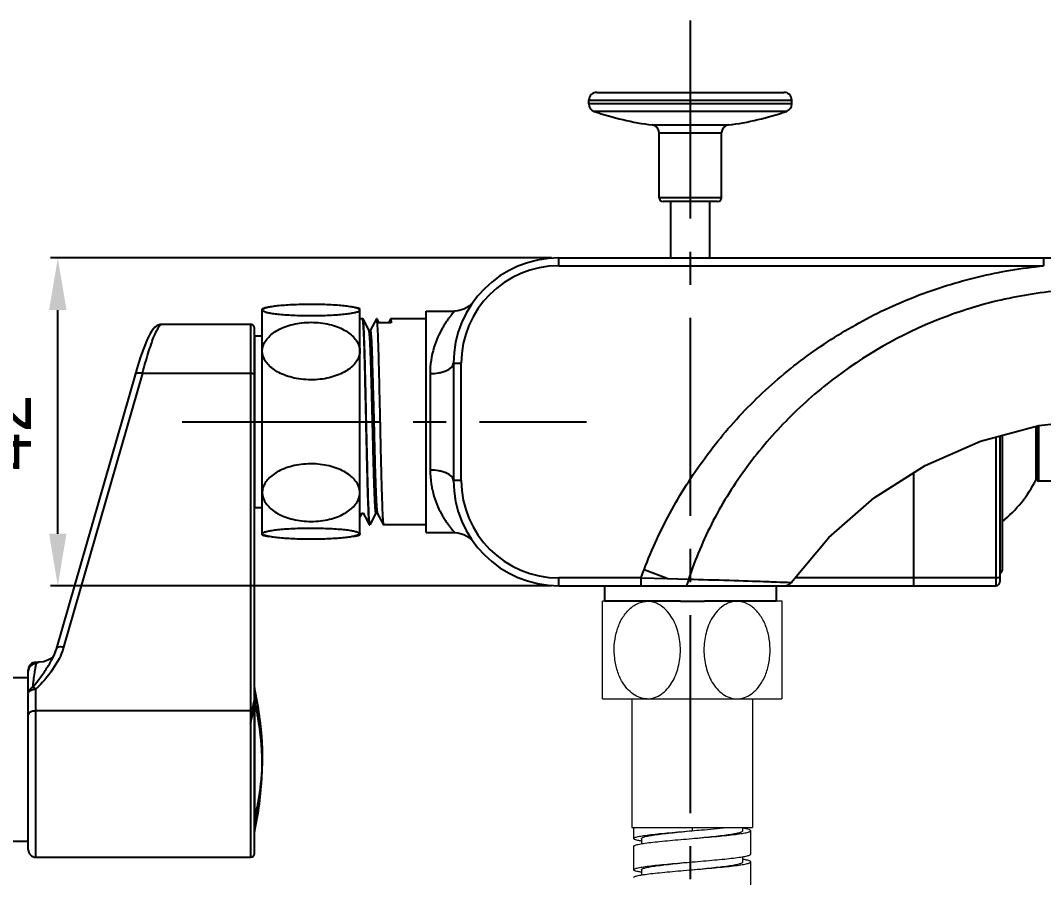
# Model space of a CAD drawing. Extents: x 8819 to 9239, y -18069 to -17475.
# Drawn here: x 9067.2 to 9165.5, y -17922.6 to -17840.3 of the extents above; entities that cross this region are included whole.
import ezdxf

# ---------------------------------------------------------------- set-up
doc = ezdxf.new("R2010")
doc.units = 0
doc.header["$MEASUREMENT"] = 0
doc.linetypes.add('CENTER2', pattern=[28.575, 19.05, -3.175, 3.175, -3.175])
doc.linetypes.add('HIDDEN2', pattern=[4.7625, 3.175, -1.5875])
doc.layers.get('0').update_dxf_attribs({"linetype": 'CONTINUOUS', "lineweight": 13})
doc.layers.get('DEFPOINTS').update_dxf_attribs({"linetype": 'CONTINUOUS'})
doc.layers.add('1', color=4, linetype='HIDDEN2')
doc.layers.add('CENTER', color=1, linetype='CENTER2')
doc.layers.add('5', color=2, linetype='CONTINUOUS', lineweight=9)
doc.styles.get("Standard").update_dxf_attribs({"font": 'Gulim.ttf'})
doc.dimstyles.new('STANDARD$0', dxfattribs={"dimtxt": 3.5, "dimasz": 2.5, "dimexe": 0.7, "dimexo": 0.7, "dimgap": 0.5, "dimtad": 3, "dimdec": 4, "dimdsep": 46, "dimtxsty": 'Standard', "dimcen": 0, "dimclrd": 2, "dimclre": 2, "dimclrt": 4, "dimadec": 0, "dimazin": 0, "dimtp": 0.2, "dimtm": 0.1, "dimtfac": 0.5, "dimtdec": 4, "dimtmove": 1, "dimatfit": 3, "dimfxl": 0, "dimtolj": 1, "dimarcsym": 0})

# ---------------------------------------------------------------- blocks, each defined once
blk = doc.blocks.new('*D19')
at = {"layer": '5', "color": 2, "lineweight": -2}
for p, q in [((9203.077, -17879.668), (9203.077, -17989.301)), ((9055.133, -17978.936), (9055.133, -17989.301)), ((9060.133, -17988.601), (9198.077, -17988.601))]:
    blk.add_line(p, q, dxfattribs=at)
at = {"layer": '5', "color": 2}
for points in [[(9060.133, -17987.768), (9060.133, -17989.435), (9055.133, -17988.601)], [(9198.077, -17987.768), (9198.077, -17989.435), (9203.077, -17988.601)]]:
    blk.add_solid(points, dxfattribs=at)
at = {"layer": 'DEFPOINTS', "color": 0}
for p in [(9203.077, -17878.968), (9055.133, -17978.236), (9203.077, -17988.601)]:
    blk.add_point(p, dxfattribs=at)
at = {"layer": '5', "color": 4, "insert": (9107.019, -17983.187), "char_height": 5, "attachment_point": 5}
blk.add_mtext('\\A1;197.3', dxfattribs=at)
blk = doc.blocks.new('*D20')
at = {"layer": '5', "color": 2, "lineweight": -2}
for p, q in [((9118.255, -17863.08), (9070.103, -17863.08)), ((9070.803, -17889.58), (9070.803, -17868.08)), ((9118.255, -17894.58), (9070.103, -17894.58))]:
    blk.add_line(p, q, dxfattribs=at)
at = {"layer": '5', "color": 2}
for points in [[(9069.969, -17868.08), (9071.636, -17868.08), (9070.803, -17863.08)], [(9069.969, -17889.58), (9071.636, -17889.58), (9070.803, -17894.58)]]:
    blk.add_solid(points, dxfattribs=at)
at = {"layer": 'DEFPOINTS', "color": 0}
for p in [(9070.803, -17863.08), (9118.955, -17863.08), (9118.955, -17894.58)]:
    blk.add_point(p, dxfattribs=at)
at = {"layer": '5', "color": 4, "insert": (9065.725, -17879.86), "char_height": 5, "attachment_point": 5, "rotation": 90}
blk.add_mtext('\\A1;42', dxfattribs=at)

msp = doc.modelspace()

# ---------------------------------------------------------------- linework, layer by layer
at = {"color": 7, "linetype": 'Continuous'}
for p, q in [((9123.141, -17905.455), (9123.141, -17896.08)), ((9140.411, -17896.08), (9123.161, -17896.08)), ((9140.391, -17896.08), (9140.391, -17905.455)), ((9123.141, -17905.455), (9140.391, -17905.455)), ((9125.954, -17905.455), (9125.954, -17917.83)), ((9137.579, -17905.455), (9137.579, -17917.83)), ((9125.954, -17917.83), (9137.579, -17917.83)), ((9126.141, -17917.83), (9126.141, -17918.88)), ((9131.766, -17917.83), (9131.766, -17918.13)), ((9136.641, -17918.13), (9136.641, -17917.83)), ((9137.391, -17920.38), (9137.391, -17918.13)), ((9126.891, -17918.881), (9126.891, -17919.382)), ((9126.141, -17919.631), (9126.141, -17921.881)), ((9136.641, -17921.13), (9136.641, -17920.626)), ((9137.391, -17923.38), (9137.391, -17921.13)), ((9126.891, -17921.88), (9126.891, -17922.382))]:
    msp.add_line(p, q, dxfattribs=at)
for points, knots in [([(9125.066, -17903.852), (9124.862, -17903.51), (9124.536, -17902.765), (9124.282, -17901.57), (9124.248, -17900.34), (9124.435, -17899.128), (9124.845, -17897.992), (9125.387, -17897.16), (9125.941, -17896.63), (9126.406, -17896.324), (9126.916, -17896.126), (9127.276, -17896.08), (9127.454, -17896.08)], [0, 0, 0, 0, 0.126693, 0.255961, 0.386198, 0.515922, 0.643584, 0.767414, 0.827523, 0.886169, 0.943493, 1, 1, 1, 1]), ([(9127.454, -17905.455), (9127.691, -17905.455), (9128.176, -17905.372), (9128.832, -17905.025), (9129.393, -17904.512), (9130.009, -17903.661), (9130.507, -17902.396), (9130.701, -17900.768), (9130.507, -17899.14), (9130.009, -17897.874), (9129.393, -17897.024), (9128.832, -17896.51), (9128.176, -17896.164), (9127.691, -17896.08), (9127.454, -17896.08)], [0, 0, 0, 0, 0.057372, 0.11613, 0.176857, 0.239443, 0.368296, 0.5, 0.631704, 0.760557, 0.823143, 0.88387, 0.942628, 1, 1, 1, 1]), ([(9136.079, -17896.08), (9135.841, -17896.08), (9135.357, -17896.164), (9134.701, -17896.51), (9134.139, -17897.024), (9133.524, -17897.874), (9133.026, -17899.14), (9132.832, -17900.768), (9133.026, -17902.396), (9133.524, -17903.661), (9134.139, -17904.512), (9134.701, -17905.025), (9135.357, -17905.372), (9135.841, -17905.455), (9136.079, -17905.455)], [0, 0, 0, 0, 0.05737, 0.116128, 0.176856, 0.239443, 0.368297, 0.5, 0.631703, 0.760557, 0.823144, 0.883872, 0.94263, 1, 1, 1, 1]), ([(9138.466, -17903.852), (9138.671, -17903.51), (9138.996, -17902.765), (9139.251, -17901.57), (9139.284, -17900.34), (9139.097, -17899.128), (9138.687, -17897.992), (9138.145, -17897.16), (9137.592, -17896.63), (9137.126, -17896.324), (9136.616, -17896.126), (9136.256, -17896.08), (9136.079, -17896.08)], [0, 0, 0, 0, 0.126692, 0.25596, 0.386197, 0.515921, 0.643583, 0.767413, 0.827521, 0.886166, 0.943491, 1, 1, 1, 1]), ([(9127.454, -17905.455), (9127.214, -17905.455), (9126.726, -17905.37), (9126.065, -17905.019), (9125.502, -17904.498), (9125.2, -17904.077), (9125.066, -17903.852)], [0, 0, 0, 0, 0.239486, 0.484856, 0.738532, 1, 1, 1, 1]), ([(9136.079, -17905.455), (9136.318, -17905.455), (9136.806, -17905.37), (9137.467, -17905.019), (9138.031, -17904.499), (9138.332, -17904.077), (9138.466, -17903.852)], [0, 0, 0, 0, 0.239493, 0.484862, 0.738533, 1, 1, 1, 1]), ([(9126.141, -17918.88), (9126.141, -17918.862), (9126.164, -17918.833), (9126.205, -17918.807), (9126.276, -17918.773), (9126.399, -17918.733), (9126.679, -17918.665), (9127.148, -17918.587), (9127.839, -17918.496), (9128.681, -17918.406), (9129.641, -17918.314), (9130.683, -17918.222), (9131.4, -17918.161), (9131.766, -17918.13)], [0, 0, 0, 0, 0.009479, 0.0167, 0.025955, 0.050872, 0.08445, 0.176964, 0.300544, 0.450687, 0.621727, 0.807185, 1, 1, 1, 1]), ([(9126.891, -17918.881), (9126.891, -17918.863), (9126.92, -17918.821), (9126.996, -17918.779), (9127.113, -17918.733), (9127.275, -17918.688), (9127.479, -17918.642), (9127.831, -17918.576), (9128.361, -17918.497), (9129.091, -17918.406), (9129.924, -17918.314), (9130.827, -17918.222), (9131.449, -17918.161), (9131.766, -17918.13)], [0, 0, 0, 0, 0.010529, 0.027474, 0.052666, 0.086407, 0.128603, 0.178951, 0.302352, 0.452152, 0.622763, 0.80772, 1, 1, 1, 1]), ([(9131.766, -17918.13), (9132.059, -17918.105), (9133.162, -17918.012), (9134.264, -17917.915), (9135.072, -17917.83)], [0, 0, 0, 0, 0.265985, 1, 1, 1, 1]), ([(9131.766, -17918.88), (9132.083, -17918.849), (9132.705, -17918.788), (9133.608, -17918.696), (9134.44, -17918.605), (9135.17, -17918.514), (9135.701, -17918.435), (9136.052, -17918.369), (9136.257, -17918.323), (9136.418, -17918.278), (9136.536, -17918.232), (9136.613, -17918.19), (9136.641, -17918.148), (9136.641, -17918.13)], [0, 0, 0, 0, 0.192221, 0.377136, 0.547713, 0.6975, 0.820902, 0.871266, 0.91348, 0.947253, 0.972467, 0.989452, 1, 1, 1, 1]), ([(9131.766, -17918.88), (9132.132, -17918.849), (9132.85, -17918.788), (9133.891, -17918.697), (9134.852, -17918.605), (9135.694, -17918.514), (9136.385, -17918.424), (9136.854, -17918.346), (9137.133, -17918.277), (9137.256, -17918.238), (9137.327, -17918.203), (9137.368, -17918.177), (9137.391, -17918.148), (9137.391, -17918.13)], [0, 0, 0, 0, 0.192842, 0.378315, 0.549398, 0.699529, 0.823131, 0.915605, 0.949203, 0.974089, 0.983316, 0.990519, 1, 1, 1, 1]), ([(9137.391, -17918.13), (9137.391, -17918.104), (9137.347, -17918.066), (9137.28, -17918.034), (9137.156, -17917.988), (9136.946, -17917.936), (9136.761, -17917.901), (9136.654, -17917.883)], [0, 0, 0, 0, 0.097617, 0.180956, 0.290836, 0.592036, 1, 1, 1, 1]), ([(9126.141, -17919.631), (9126.141, -17919.612), (9126.164, -17919.584), (9126.205, -17919.558), (9126.276, -17919.523), (9126.398, -17919.483), (9126.678, -17919.415), (9127.147, -17919.337), (9127.838, -17919.246), (9128.68, -17919.156), (9129.64, -17919.064), (9130.682, -17918.972), (9131.4, -17918.911), (9131.766, -17918.88)], [0, 0, 0, 0, 0.009476, 0.016663, 0.025865, 0.050686, 0.084266, 0.176732, 0.300309, 0.450473, 0.621576, 0.807107, 1, 1, 1, 1]), ([(9126.874, -17919.127), (9126.768, -17919.108), (9126.584, -17919.073), (9126.375, -17919.022), (9126.251, -17918.976), (9126.185, -17918.944), (9126.141, -17918.906), (9126.141, -17918.88)], [0, 0, 0, 0, 0.408043, 0.709372, 0.819073, 0.902229, 1, 1, 1, 1]), ([(9126.141, -17921.881), (9126.141, -17921.862), (9126.164, -17921.834), (9126.205, -17921.808), (9126.276, -17921.773), (9126.398, -17921.733), (9126.677, -17921.665), (9127.146, -17921.587), (9127.838, -17921.496), (9128.68, -17921.406), (9129.64, -17921.314), (9130.682, -17921.222), (9131.4, -17921.161), (9131.766, -17921.13)], [0, 0, 0, 0, 0.009476, 0.016663, 0.025865, 0.050685, 0.084265, 0.176731, 0.300309, 0.450472, 0.621575, 0.807107, 1, 1, 1, 1]), ([(9126.891, -17921.88), (9126.891, -17921.863), (9126.92, -17921.82), (9126.997, -17921.779), (9127.115, -17921.733), (9127.276, -17921.688), (9127.481, -17921.642), (9127.832, -17921.576), (9128.363, -17921.497), (9129.092, -17921.406), (9129.925, -17921.314), (9130.827, -17921.222), (9131.449, -17921.161), (9131.766, -17921.13)], [0, 0, 0, 0, 0.010561, 0.027566, 0.052807, 0.086591, 0.128814, 0.179188, 0.302596, 0.452372, 0.62293, 0.807811, 1, 1, 1, 1]), ([(9131.766, -17921.13), (9132.132, -17921.099), (9132.85, -17921.038), (9133.891, -17920.947), (9134.852, -17920.855), (9135.694, -17920.764), (9136.385, -17920.674), (9136.854, -17920.596), (9137.133, -17920.527), (9137.256, -17920.488), (9137.328, -17920.453), (9137.368, -17920.427), (9137.391, -17920.398), (9137.391, -17920.38)], [0, 0, 0, 0, 0.192843, 0.378315, 0.549398, 0.69953, 0.823132, 0.915606, 0.949204, 0.974089, 0.983316, 0.990519, 1, 1, 1, 1]), ([(9131.766, -17921.88), (9132.083, -17921.849), (9132.705, -17921.788), (9133.608, -17921.697), (9134.44, -17921.605), (9135.17, -17921.514), (9135.7, -17921.435), (9136.052, -17921.369), (9136.257, -17921.323), (9136.418, -17921.278), (9136.536, -17921.232), (9136.613, -17921.19), (9136.641, -17921.148), (9136.641, -17921.13)], [0, 0, 0, 0, 0.19221, 0.377112, 0.54768, 0.697464, 0.820868, 0.87124, 0.913456, 0.947232, 0.972454, 0.989448, 1, 1, 1, 1]), ([(9131.766, -17921.88), (9132.132, -17921.849), (9132.849, -17921.788), (9133.891, -17921.697), (9134.851, -17921.605), (9135.693, -17921.514), (9136.385, -17921.424), (9136.854, -17921.346), (9137.133, -17921.277), (9137.256, -17921.238), (9137.327, -17921.203), (9137.368, -17921.177), (9137.391, -17921.148), (9137.391, -17921.13)], [0, 0, 0, 0, 0.192813, 0.378306, 0.549334, 0.699516, 0.823059, 0.9156, 0.949155, 0.974039, 0.983286, 0.990511, 1, 1, 1, 1]), ([(9137.391, -17921.13), (9137.391, -17921.104), (9137.346, -17921.066), (9137.279, -17921.034), (9137.154, -17920.987), (9136.942, -17920.936), (9136.755, -17920.9), (9136.647, -17920.882)], [0, 0, 0, 0, 0.097564, 0.180806, 0.290538, 0.591725, 1, 1, 1, 1]), ([(9126.141, -17922.63), (9126.141, -17922.612), (9126.164, -17922.583), (9126.205, -17922.557), (9126.277, -17922.523), (9126.4, -17922.483), (9126.679, -17922.415), (9127.148, -17922.337), (9127.84, -17922.246), (9128.681, -17922.156), (9129.641, -17922.064), (9130.683, -17921.972), (9131.4, -17921.911), (9131.766, -17921.88)], [0, 0, 0, 0, 0.009496, 0.016711, 0.025958, 0.050869, 0.084465, 0.176973, 0.300561, 0.4507, 0.621744, 0.807195, 1, 1, 1, 1]), ([(9126.87, -17922.126), (9126.765, -17922.108), (9126.582, -17922.073), (9126.374, -17922.022), (9126.251, -17921.976), (9126.185, -17921.944), (9126.141, -17921.906), (9126.141, -17921.881)], [0, 0, 0, 0, 0.407613, 0.708382, 0.818344, 0.901913, 1, 1, 1, 1])]:
    msp.add_open_spline(points, degree=3, knots=knots, dxfattribs=at)
at = {"layer": '1', "color": 7, "linetype": 'Continuous'}
for p, q in [((9122.591, -17847.161), (9140.59, -17847.161)), ((9121.841, -17848.279), (9121.841, -17847.911)), ((9121.841, -17847.911), (9141.34, -17847.911)), ((9141.34, -17848.279), (9121.841, -17848.279)), ((9141.34, -17848.279), (9141.34, -17847.911)), ((9140.834, -17848.988), (9122.347, -17848.988)), ((9127.937, -17850.298), (9135.244, -17850.298)), ((9128.59, -17857.286), (9128.59, -17851.042)), ((9128.59, -17851.042), (9134.59, -17851.042)), ((9134.59, -17857.286), (9134.59, -17851.042)), ((9134.59, -17857.286), (9128.59, -17857.286)), ((9134.215, -17857.661), (9128.965, -17857.661)), ((9129.715, -17863.08), (9129.715, -17857.661)), ((9133.465, -17863.08), (9133.465, -17857.661)), ((9118.955, -17863.83), (9118.955, -17863.08)), ((9118.955, -17863.08), (9216.691, -17863.08)), ((9165.536, -17863.08), (9165.536, -17863.83)), ((9118.955, -17863.83), (9165.536, -17863.83)), ((9090.455, -17889.705), (9090.455, -17867.955)), ((9099.83, -17889.705), (9099.83, -17867.955)), ((9110.74, -17867.285), (9110.336, -17867.698)), ((9100.121, -17868.93), (9099.83, -17868.93)), ((9100.13, -17868.939), (9100.121, -17868.93)), ((9100.294, -17869.252), (9100.13, -17868.939)), ((9101.415, -17868.939), (9100.828, -17870.065)), ((9101.482, -17868.93), (9101.424, -17868.93)), ((9101.491, -17868.939), (9101.482, -17868.93)), ((9101.654, -17869.252), (9101.491, -17868.939)), ((9102.775, -17868.939), (9102.586, -17869.302)), ((9106.205, -17868.93), (9102.785, -17868.93)), ((9106.205, -17889.48), (9106.205, -17868.18)), ((9106.205, -17868.18), (9108.944, -17868.18)), ((9079.959, -17869.927), (9079.802, -17870.146)), ((9080.133, -17869.74), (9079.958, -17869.928)), ((9080.352, -17869.583), (9080.133, -17869.741)), ((9080.638, -17869.479), (9080.352, -17869.583)), ((9080.806, -17869.462), (9080.638, -17869.479)), ((9080.809, -17869.455), (9080.812, -17869.455)), ((9080.812, -17869.455), (9089.33, -17869.455)), ((9089.33, -17869.455), (9089.33, -17920.681)), ((9089.705, -17920.306), (9089.705, -17869.83)), ((9100.717, -17870.065), (9100.294, -17869.252)), ((9100.707, -17870.055), (9100.838, -17870.055)), ((9102.844, -17869.302), (9101.541, -17869.302)), ((9101.68, -17869.302), (9101.654, -17869.252)), ((9079.497, -17870.707), (9079.332, -17871.071)), ((9079.652, -17870.401), (9079.496, -17870.709)), ((9079.803, -17870.144), (9079.651, -17870.403)), ((9089.705, -17870.58), (9089.705, -17887.08)), ((9090.455, -17870.58), (9089.705, -17870.58)), ((9078.981, -17871.963), (9078.79, -17872.504)), ((9079.162, -17871.486), (9078.979, -17871.968)), ((9079.334, -17871.068), (9079.16, -17871.49)), ((9078.792, -17872.498), (9078.595, -17873.095)), ((9078.398, -17873.729), (9078.226, -17874.31)), ((9078.597, -17873.088), (9078.396, -17873.737)), ((9108.83, -17873.205), (9108.83, -17884.455)), ((9108.83, -17873.205), (9109.58, -17873.205)), ((9109.58, -17884.455), (9109.58, -17873.205)), ((9078.226, -17874.31), (9070.639, -17900.665)), ((9078.947, -17874.143), (9071.36, -17900.497)), ((9078.947, -17874.143), (9089.33, -17874.143)), ((9106.58, -17874.186), (9106.58, -17883.474)), ((9164.818, -17884.387), (9164.818, -17879.247)), ((9164.826, -17884.354), (9164.826, -17879.245)), ((9164.924, -17884.38), (9164.924, -17879.219)), ((9165.074, -17884.53), (9165.074, -17879.179)), ((9160.955, -17880.277), (9160.955, -17894.58)), ((9161.33, -17880.177), (9161.33, -17894.205)), ((9161.555, -17880.117), (9161.555, -17893.118)), ((9153.08, -17894.58), (9153.08, -17883.694)), ((9109.58, -17884.455), (9108.83, -17884.455)), ((9164.826, -17884.354), (9164.818, -17884.388)), ((9164.924, -17884.189), (9164.826, -17884.189)), ((9166.573, -17884.53), (9165.074, -17884.53)), ((9090.455, -17887.08), (9089.705, -17887.08)), ((9099.83, -17887.993), (9100.037, -17887.596)), ((9100.027, -17887.605), (9100.158, -17887.605)), ((9100.148, -17887.596), (9100.559, -17888.386)), ((9100.811, -17888.722), (9101.397, -17887.596)), ((9101.387, -17887.605), (9101.518, -17887.605)), ((9101.505, -17887.59), (9101.508, -17887.596)), ((9101.508, -17887.596), (9102.095, -17888.722)), ((9101.508, -17887.596), (9101.727, -17888.015)), ((9100.559, -17888.386), (9100.734, -17888.722)), ((9100.734, -17888.722), (9100.743, -17888.73)), ((9100.801, -17888.73), (9100.743, -17888.73)), ((9101.92, -17888.386), (9102.095, -17888.722)), ((9102.095, -17888.722), (9102.104, -17888.73)), ((9106.205, -17888.73), (9102.104, -17888.73)), ((9106.205, -17889.48), (9108.944, -17889.48)), ((9110.335, -17889.962), (9110.74, -17890.375)), ((9129.363, -17893.896), (9127.14, -17893.046)), ((9118.955, -17894.58), (9118.955, -17893.83)), ((9126.839, -17893.83), (9118.955, -17893.83)), ((9118.955, -17894.58), (9160.955, -17894.58)), ((9123.34, -17894.58), (9123.34, -17896.08)), ((9126.839, -17893.83), (9126.839, -17894.58)), ((9126.84, -17893.83), (9129.363, -17893.896)), ((9129.363, -17893.896), (9131.428, -17893.953)), ((9139.84, -17894.58), (9139.84, -17896.08)), ((9161.33, -17893.83), (9141.656, -17893.83)), ((9130.631, -17896.08), (9123.34, -17896.08)), ((9130.631, -17896.08), (9132.941, -17896.08)), ((9139.84, -17896.08), (9132.941, -17896.08)), ((9070.414, -17901.287), (9070.36, -17901.402)), ((9070.561, -17900.91), (9070.414, -17901.287)), ((9070.639, -17900.665), (9070.561, -17900.91)), ((9068.705, -17902.093), (9068.705, -17901.931)), ((9068.705, -17901.931), (9069.011, -17901.931)), ((9068.78, -17902.03), (9068.705, -17902.093)), ((9069.016, -17901.931), (9069.015, -17901.931)), ((9069.427, -17901.891), (9069.018, -17901.932)), ((9069.43, -17901.89), (9069.427, -17901.891)), ((9067.955, -17903.431), (9063.646, -17903.431)), ((9067.955, -17919.931), (9067.955, -17902.681)), ((9089.705, -17904.369), (9089.705, -17918.244)), ((9068.705, -17920.681), (9068.705, -17904.531)), ((9089.33, -17906.619), (9068.705, -17906.619)), ((9067.955, -17919.181), (9063.383, -17919.181)), ((9068.705, -17920.681), (9089.33, -17920.681))]:
    msp.add_line(p, q, dxfattribs=at)
for points in [[(9110.336, -17867.698), (9109.823, -17868.002), (9109.251, -17868.159), (9108.944, -17868.18)], [(9141.288, -17894.269), (9144.907, -17889.959), (9149.27, -17886.123), (9154.151, -17883.012), (9159.467, -17880.673), (9165.091, -17879.174), (9170.567, -17878.567), (9175.619, -17878.366), (9180.338, -17878.179), (9184.836, -17877.999), (9189.127, -17877.827), (9193.443, -17877.655)], [(9108.944, -17889.48), (9109.251, -17889.501), (9109.823, -17889.659), (9110.335, -17889.962)], [(9140.68, -17894.58), (9140.937, -17894.535), (9141.15, -17894.414), (9141.288, -17894.269)], [(9070.35, -17901.413), (9070.338, -17901.426), (9070.159, -17901.576)], [(9070.639, -17900.665), (9070.491, -17901.102), (9070.209, -17901.725)], [(9070.159, -17901.576), (9069.855, -17901.752), (9069.436, -17901.89), (9069.015, -17901.933)]]:
    msp.add_lwpolyline(points, dxfattribs=at)
for centre, radius, start, end in [((9122.591, -17847.911), 0.75, 90, 180), ((9140.59, -17847.911), 0.75, 0, 90), ((9122.591, -17848.279), 0.75, 180, 251.02738), ((9140.59, -17848.279), 0.75, 288.97262, 0), ((9131.613, -17822.036), 28.5, 251.02738, 262.5905), ((9131.568, -17822.036), 28.5, 277.4095, 288.97262), ((9127.84, -17851.042), 0.75, 0, 82.5905), ((9135.34, -17851.042), 0.75, 97.4095, 180), ((9128.965, -17857.286), 0.375, 180, 270), ((9134.215, -17857.286), 0.375, 270, 0), ((9118.955, -17873.205), 10.125, 90, 180), ((9118.955, -17873.205), 9.375, 90, 180), ((9095.142, -17887.205), 19.813, 101.978, 103.68555), ((9095.142, -17887.205), 19.813, 76.31445, 78.04516), ((9089.33, -17869.83), 0.375, 0, 90), ((9095.816, -17869.735), 5.684, 4.7307, 5.96883), ((9118.955, -17884.455), 10.125, 180, 270), ((9118.955, -17884.455), 9.375, 180, 270), ((9153.762, -17878.829), 12.374, 309.11081, 333.31018), ((9165.074, -17884.38), 0.15, 180, 270), ((9095.142, -17870.455), 19.813, 256.31445, 258.022), ((9095.142, -17870.455), 19.813, 281.95484, 283.68555), ((8906.652, -17808.797), 236.036, 338.88415, 339.08797), ((9161.33, -17893.118), 0.225, 270, 0), ((9160.955, -17894.205), 0.375, 270, 0), ((9068.705, -17902.681), 0.75, 90, 180), ((9068.676, -17902.83), 0.721, 174.00712, 179.98648), ((9068.686, -17902.831), 0.732, 168.36788, 174.01215), ((9057.994, -17911.306), 32.461, 2.64884, 12.34035), ((9077.101, -17905.624), 12.685, 359.97439, 1.59373), ((9077.486, -17905.619), 12.3, 359.94909, 1.61914), ((9073.275, -17905.618), 16.511, 358.59988, 359.95868), ((9073.734, -17905.624), 16.052, 358.58047, 359.97817), ((9057.994, -17911.306), 32.461, 347.65965, 357.35116), ((9073.275, -17916.994), 16.511, 0.04132, 1.40012), ((9073.734, -17916.989), 16.052, 0.02183, 1.41953), ((9077.101, -17916.988), 12.685, 358.40627, 0.02561), ((9077.486, -17916.993), 12.3, 358.38086, 0.05091), ((9068.705, -17919.931), 0.75, 180, 270), ((9089.33, -17920.306), 0.375, 270, 0)]:
    msp.add_arc(centre, radius, start, end, dxfattribs=at)
for points, knots in [([(9127.142, -17893.047), (9127.906, -17891.074), (9129.673, -17887.213), (9133.134, -17881.867), (9137.293, -17877.046), (9142.087, -17872.856), (9147.409, -17869.362), (9153.167, -17866.644), (9159.244, -17864.746), (9163.431, -17864.047), (9165.536, -17863.83)], [0, 0, 0, 0, 0.125014, 0.250019, 0.375023, 0.500018, 0.625013, 0.750005, 0.875001, 1, 1, 1, 1]), ([(9168.25, -17866.139), (9166.217, -17866.266), (9162.162, -17866.815), (9154.326, -17869.081), (9147.069, -17873.05), (9140.915, -17878.406), (9136.931, -17883.066), (9133.649, -17888.245), (9132.067, -17892.021), (9131.428, -17893.954)], [0, 0, 0, 0, 0.125095, 0.250191, 0.499726, 0.624814, 0.749891, 0.874964, 1, 1, 1, 1]), ([(9090.455, -17868.081), (9090.452, -17868.112), (9090.535, -17868.189), (9090.709, -17868.255), (9091.013, -17868.338), (9091.439, -17868.412), (9091.992, -17868.483), (9092.66, -17868.54), (9093.425, -17868.585), (9094.269, -17868.613), (9095.157, -17868.622), (9096.042, -17868.612), (9096.879, -17868.584), (9097.636, -17868.539), (9098.295, -17868.482), (9098.843, -17868.413), (9099.267, -17868.34), (9099.571, -17868.258), (9099.748, -17868.192), (9099.831, -17868.113), (9099.83, -17868.081)], [0, 0, 0, 0, 0.009736, 0.029426, 0.061528, 0.106904, 0.165935, 0.236353, 0.317269, 0.406858, 0.501564, 0.59606, 0.684886, 0.764646, 0.8343, 0.892661, 0.9378, 0.969947, 0.989899, 1, 1, 1, 1]), ([(9099.83, -17868.081), (9099.831, -17868.049), (9099.749, -17867.971), (9099.572, -17867.905), (9099.271, -17867.823), (9098.848, -17867.75), (9098.298, -17867.681), (9097.63, -17867.623), (9096.858, -17867.577), (9096.002, -17867.549), (9095.098, -17867.54), (9094.196, -17867.551), (9093.346, -17867.581), (9092.584, -17867.628), (9091.932, -17867.687), (9091.399, -17867.755), (9090.992, -17867.826), (9090.704, -17867.906), (9090.532, -17867.972), (9090.454, -17868.049), (9090.455, -17868.081)], [0, 0, 0, 0, 0.010141, 0.029937, 0.061764, 0.106643, 0.165179, 0.235699, 0.317121, 0.408195, 0.504636, 0.600936, 0.691402, 0.771746, 0.840615, 0.897226, 0.940258, 0.970718, 0.989898, 1, 1, 1, 1]), ([(9100.063, -17868.93), (9100.063, -17868.93), (9100.064, -17868.93), (9100.065, -17868.931), (9100.065, -17868.931)], [0, 0, 0, 0, 0.483685, 1, 1, 1, 1]), ([(9100.065, -17868.931), (9100.066, -17868.931), (9100.066, -17868.932), (9100.067, -17868.932), (9100.067, -17868.933)], [0, 0, 0, 0, 0.473425, 1, 1, 1, 1]), ([(9100.067, -17868.933), (9100.083, -17868.948), (9100.09, -17869.028), (9100.103, -17869.095), (9100.108, -17869.145)], [0, 0, 0, 0, 0.305606, 1, 1, 1, 1]), ([(9100.756, -17888.516), (9100.738, -17888.341), (9100.71, -17887.891), (9100.652, -17886.632), (9100.591, -17884.484), (9100.518, -17881.43), (9100.456, -17878.6), (9100.405, -17876.274), (9100.367, -17874.616), (9100.328, -17873.096), (9100.291, -17871.763), (9100.252, -17870.66), (9100.22, -17869.901), (9100.191, -17869.436), (9100.174, -17869.199), (9100.153, -17869.044), (9100.143, -17868.963), (9100.13, -17868.939)], [0, 0, 0, 0, 0.026924, 0.06905, 0.193015, 0.355934, 0.536768, 0.626614, 0.712164, 0.790634, 0.85947, 0.916435, 0.959681, 0.975701, 0.987813, 0.995918, 1, 1, 1, 1]), ([(9101.424, -17868.93), (9101.424, -17868.93), (9101.425, -17868.93), (9101.426, -17868.931), (9101.426, -17868.931)], [0, 0, 0, 0, 0.48389, 1, 1, 1, 1]), ([(9101.426, -17868.931), (9101.427, -17868.931), (9101.427, -17868.932), (9101.428, -17868.932), (9101.428, -17868.933)], [0, 0, 0, 0, 0.47327, 1, 1, 1, 1]), ([(9101.428, -17868.933), (9101.444, -17868.948), (9101.451, -17869.028), (9101.464, -17869.094), (9101.469, -17869.144)], [0, 0, 0, 0, 0.305689, 1, 1, 1, 1]), ([(9101.541, -17869.302), (9101.535, -17869.219), (9101.519, -17869.1), (9101.509, -17868.974), (9101.491, -17868.939)], [0, 0, 0, 0, 0.678973, 1, 1, 1, 1]), ([(9102.785, -17868.93), (9102.794, -17868.93), (9102.804, -17868.975), (9102.818, -17869.034), (9102.832, -17869.157), (9102.84, -17869.248), (9102.844, -17869.302)], [0, 0, 0, 0, 0.072608, 0.261349, 0.570742, 1, 1, 1, 1]), ([(9108.944, -17868.18), (9108.943, -17868.178), (9108.933, -17868.199), (9108.917, -17868.207), (9108.886, -17868.247), (9108.826, -17868.314), (9108.725, -17868.437), (9108.579, -17868.617), (9108.402, -17868.848), (9108.203, -17869.125), (9107.988, -17869.449), (9107.678, -17869.96), (9107.301, -17870.703), (9106.764, -17872.134), (9106.58, -17873.347), (9106.58, -17874.186)], [0, 0, 0, 0, 0.001401, 0.005554, 0.012375, 0.021782, 0.048021, 0.083623, 0.127907, 0.180052, 0.239247, 0.304746, 0.452062, 0.617939, 1, 1, 1, 1]), ([(9078.947, -17874.143), (9079.118, -17873.497), (9079.378, -17872.583), (9079.748, -17871.449), (9079.994, -17870.769), (9080.221, -17870.224), (9080.432, -17869.82), (9080.605, -17869.565), (9080.749, -17869.457), (9080.809, -17869.455)], [0, 0, 0, 0, 0.391805, 0.557608, 0.699645, 0.815731, 0.904282, 0.964713, 1, 1, 1, 1]), ([(9090.455, -17872.026), (9090.452, -17871.893), (9090.495, -17871.609), (9090.67, -17871.184), (9090.975, -17870.757), (9091.407, -17870.347), (9091.967, -17869.978), (9092.642, -17869.673), (9093.414, -17869.44), (9094.264, -17869.294), (9095.157, -17869.246), (9096.048, -17869.297), (9096.89, -17869.444), (9097.653, -17869.677), (9098.32, -17869.98), (9098.874, -17870.342), (9099.305, -17870.745), (9099.611, -17871.168), (9099.789, -17871.597), (9099.831, -17871.889), (9099.83, -17872.026)], [0, 0, 0, 0, 0.033591, 0.071729, 0.115214, 0.16501, 0.221657, 0.283771, 0.351723, 0.424853, 0.501167, 0.577327, 0.649875, 0.716916, 0.778393, 0.834256, 0.883486, 0.926732, 0.965172, 1, 1, 1, 1]), ([(9100.108, -17869.145), (9100.127, -17869.32), (9100.154, -17869.771), (9100.213, -17871.03), (9100.273, -17873.178), (9100.347, -17876.231), (9100.408, -17879.062), (9100.459, -17881.388), (9100.498, -17883.045), (9100.536, -17884.565), (9100.574, -17885.898), (9100.612, -17887.001), (9100.644, -17887.76), (9100.674, -17888.224), (9100.691, -17888.461), (9100.711, -17888.617), (9100.722, -17888.698), (9100.734, -17888.722)], [0, 0, 0, 0, 0.026943, 0.069084, 0.193069, 0.355991, 0.536819, 0.626657, 0.712198, 0.790659, 0.859488, 0.916446, 0.959686, 0.975704, 0.987815, 0.995919, 1, 1, 1, 1]), ([(9100.719, -17870.07), (9100.719, -17870.069), (9100.718, -17870.067), (9100.717, -17870.066), (9100.717, -17870.065)], [0, 0, 0, 0, 0.5208, 1, 1, 1, 1]), ([(9101.387, -17887.605), (9101.372, -17887.605), (9101.362, -17887.525), (9101.34, -17887.426), (9101.323, -17887.211), (9101.301, -17886.938), (9101.281, -17886.582), (9101.261, -17886.156), (9101.24, -17885.662), (9101.211, -17884.881), (9101.176, -17883.774), (9101.135, -17882.319), (9101.094, -17880.735), (9101.053, -17879.08), (9101.013, -17877.416), (9100.971, -17875.804), (9100.931, -17874.305), (9100.89, -17872.973), (9100.849, -17871.858), (9100.817, -17871.083), (9100.786, -17870.603), (9100.766, -17870.355), (9100.744, -17870.186), (9100.731, -17870.098), (9100.719, -17870.07)], [0, 0, 0, 0, 0.002606, 0.009639, 0.021189, 0.037166, 0.057431, 0.081802, 0.110049, 0.14192, 0.215307, 0.299251, 0.390644, 0.486104, 0.582097, 0.67507, 0.761583, 0.838434, 0.902782, 0.95225, 0.970812, 0.985032, 0.994776, 1, 1, 1, 1]), ([(9100.838, -17870.055), (9100.853, -17870.055), (9100.863, -17870.135), (9100.886, -17870.235), (9100.903, -17870.449), (9100.924, -17870.722), (9100.944, -17871.079), (9100.964, -17871.504), (9100.984, -17871.998), (9101.009, -17872.778), (9101.041, -17873.885), (9101.083, -17875.34), (9101.128, -17876.924), (9101.173, -17878.578), (9101.211, -17880.242), (9101.248, -17881.854), (9101.287, -17883.353), (9101.331, -17884.685), (9101.376, -17885.801), (9101.411, -17886.575), (9101.437, -17887.056), (9101.454, -17887.305), (9101.476, -17887.474), (9101.492, -17887.562), (9101.505, -17887.59)], [0, 0, 0, 0, 0.002606, 0.009636, 0.021183, 0.037154, 0.057411, 0.081773, 0.110008, 0.141866, 0.215228, 0.29915, 0.390522, 0.485961, 0.581936, 0.6749, 0.761413, 0.838274, 0.902642, 0.952138, 0.97071, 0.984941, 0.994715, 1, 1, 1, 1]), ([(9101.481, -17869.267), (9101.522, -17869.76), (9101.571, -17871.086), (9101.644, -17873.474), (9101.714, -17876.529), (9101.775, -17879.327), (9101.825, -17881.606), (9101.863, -17883.22), (9101.9, -17884.697), (9101.938, -17885.99), (9101.975, -17887.057), (9102.007, -17887.791), (9102.035, -17888.24), (9102.052, -17888.469), (9102.072, -17888.62), (9102.083, -17888.699), (9102.095, -17888.722)], [0, 0, 0, 0, 0.076353, 0.204366, 0.368125, 0.547242, 0.63559, 0.719417, 0.796092, 0.863211, 0.918671, 0.960738, 0.97632, 0.988106, 0.996004, 1, 1, 1, 1]), ([(9099.83, -17872.026), (9099.831, -17872.165), (9099.789, -17872.455), (9099.612, -17872.883), (9099.309, -17873.304), (9098.879, -17873.707), (9098.323, -17874.072), (9097.648, -17874.378), (9096.869, -17874.614), (9096.007, -17874.761), (9095.098, -17874.808), (9094.19, -17874.75), (9093.334, -17874.593), (9092.566, -17874.351), (9091.908, -17874.041), (9091.369, -17873.682), (9090.954, -17873.29), (9090.665, -17872.875), (9090.495, -17872.452), (9090.454, -17872.164), (9090.455, -17872.026)], [0, 0, 0, 0, 0.034946, 0.073108, 0.11599, 0.165001, 0.221063, 0.283276, 0.351647, 0.425953, 0.503629, 0.581244, 0.65521, 0.722925, 0.784028, 0.838513, 0.885779, 0.927494, 0.965132, 1, 1, 1, 1]), ([(9106.58, -17874.186), (9106.857, -17874.186), (9107.271, -17874.155), (9107.806, -17874.035), (9108.339, -17873.856), (9108.83, -17873.524), (9108.83, -17873.205)], [0, 0, 0, 0, 0.321777, 0.481746, 0.629522, 1, 1, 1, 1]), ([(9078.227, -17874.31), (9078.239, -17874.267), (9078.312, -17874.179), (9078.49, -17874.118), (9078.71, -17874.104), (9078.868, -17874.126), (9078.947, -17874.143)], [0, 0, 0, 0, 0.169255, 0.400803, 0.692121, 1, 1, 1, 1]), ([(9089.33, -17874.143), (9089.378, -17874.143), (9089.47, -17874.153), (9089.608, -17874.192), (9089.705, -17874.273), (9089.705, -17874.33)], [0, 0, 0, 0, 0.324331, 0.612802, 1, 1, 1, 1]), ([(9099.83, -17885.634), (9099.831, -17885.496), (9099.789, -17885.205), (9099.612, -17884.777), (9099.309, -17884.356), (9098.879, -17883.953), (9098.323, -17883.589), (9097.648, -17883.283), (9096.869, -17883.047), (9096.007, -17882.9), (9095.098, -17882.853), (9094.19, -17882.91), (9093.334, -17883.068), (9092.566, -17883.31), (9091.908, -17883.62), (9091.369, -17883.978), (9090.954, -17884.371), (9090.665, -17884.785), (9090.495, -17885.208), (9090.454, -17885.496), (9090.455, -17885.634)], [0, 0, 0, 0, 0.034946, 0.073108, 0.11599, 0.165001, 0.221063, 0.283276, 0.351647, 0.425953, 0.503629, 0.581244, 0.65521, 0.722925, 0.784028, 0.838513, 0.885779, 0.927494, 0.965132, 1, 1, 1, 1]), ([(9108.83, -17884.455), (9108.83, -17884.136), (9108.339, -17883.804), (9107.806, -17883.626), (9107.271, -17883.505), (9106.857, -17883.474), (9106.58, -17883.474)], [0, 0, 0, 0, 0.370478, 0.518254, 0.678223, 1, 1, 1, 1]), ([(9106.58, -17883.474), (9106.58, -17883.912), (9106.645, -17884.754), (9106.918, -17885.932), (9107.3, -17886.958), (9107.679, -17887.702), (9107.988, -17888.213), (9108.203, -17888.536), (9108.402, -17888.813), (9108.578, -17889.042), (9108.708, -17889.203), (9108.795, -17889.308), (9108.846, -17889.368), (9108.885, -17889.415), (9108.919, -17889.448), (9108.929, -17889.47), (9108.946, -17889.477), (9108.944, -17889.48)], [0, 0, 0, 0, 0.199137, 0.382084, 0.548692, 0.695817, 0.761173, 0.820222, 0.872185, 0.916317, 0.951865, 0.9662, 0.978127, 0.98756, 0.994409, 0.998585, 1, 1, 1, 1]), ([(9090.455, -17885.634), (9090.452, -17885.767), (9090.495, -17886.052), (9090.67, -17886.477), (9090.975, -17886.903), (9091.407, -17887.314), (9091.967, -17887.683), (9092.642, -17887.988), (9093.414, -17888.221), (9094.264, -17888.367), (9095.157, -17888.415), (9096.048, -17888.364), (9096.89, -17888.216), (9097.653, -17887.983), (9098.32, -17887.681), (9098.874, -17887.319), (9099.305, -17886.916), (9099.611, -17886.493), (9099.789, -17886.063), (9099.831, -17885.772), (9099.83, -17885.634)], [0, 0, 0, 0, 0.033591, 0.071729, 0.115214, 0.16501, 0.221657, 0.283771, 0.351723, 0.424853, 0.501167, 0.577327, 0.649875, 0.716916, 0.778393, 0.834256, 0.883486, 0.926732, 0.965172, 1, 1, 1, 1]), ([(9100.148, -17887.596), (9100.147, -17887.595), (9100.147, -17887.593), (9100.146, -17887.592), (9100.146, -17887.591)], [0, 0, 0, 0, 0.479907, 1, 1, 1, 1]), ([(9100.797, -17888.728), (9100.781, -17888.713), (9100.775, -17888.633), (9100.762, -17888.566), (9100.756, -17888.516)], [0, 0, 0, 0, 0.305355, 1, 1, 1, 1]), ([(9100.799, -17888.73), (9100.799, -17888.729), (9100.798, -17888.729), (9100.797, -17888.728), (9100.797, -17888.728)], [0, 0, 0, 0, 0.473512, 1, 1, 1, 1]), ([(9100.801, -17888.73), (9100.801, -17888.73), (9100.8, -17888.73), (9100.799, -17888.73), (9100.799, -17888.73)], [0, 0, 0, 0, 0.484199, 1, 1, 1, 1]), ([(9090.455, -17889.579), (9090.453, -17889.547), (9090.535, -17889.469), (9090.712, -17889.403), (9091.013, -17889.321), (9091.436, -17889.248), (9091.987, -17889.179), (9092.654, -17889.121), (9093.427, -17889.075), (9094.283, -17889.047), (9095.186, -17889.038), (9096.088, -17889.049), (9096.938, -17889.079), (9097.7, -17889.126), (9098.353, -17889.185), (9098.885, -17889.253), (9099.292, -17889.324), (9099.58, -17889.404), (9099.752, -17889.47), (9099.83, -17889.547), (9099.83, -17889.579)], [0, 0, 0, 0, 0.010141, 0.029937, 0.061764, 0.106643, 0.165179, 0.235699, 0.317121, 0.408195, 0.504636, 0.600936, 0.691402, 0.771746, 0.840615, 0.897226, 0.940258, 0.970718, 0.989898, 1, 1, 1, 1]), ([(9099.83, -17889.579), (9099.832, -17889.61), (9099.749, -17889.687), (9099.575, -17889.753), (9099.271, -17889.836), (9098.845, -17889.91), (9098.292, -17889.981), (9097.625, -17890.038), (9096.859, -17890.083), (9096.015, -17890.111), (9095.127, -17890.12), (9094.242, -17890.11), (9093.405, -17890.082), (9092.648, -17890.037), (9091.989, -17889.98), (9091.441, -17889.911), (9091.017, -17889.838), (9090.714, -17889.756), (9090.536, -17889.69), (9090.453, -17889.611), (9090.455, -17889.579)], [0, 0, 0, 0, 0.009736, 0.029426, 0.061528, 0.106904, 0.165935, 0.236353, 0.317269, 0.406858, 0.501564, 0.59606, 0.684886, 0.764646, 0.8343, 0.892661, 0.9378, 0.969947, 0.989899, 1, 1, 1, 1]), ([(9131.119, -17894.58), (9131.209, -17894.58), (9131.334, -17894.414), (9131.399, -17894.19), (9131.422, -17894.034), (9131.428, -17893.954)], [0, 0, 0, 0, 0.367599, 0.66929, 1, 1, 1, 1]), ([(9131.428, -17893.955), (9133.832, -17894.007), (9137.838, -17894.129), (9139.556, -17894.204), (9141.512, -17894.275), (9141.288, -17894.269)], [0, 0, 0, 0, 0.731202, 0.931751, 1, 1, 1, 1]), ([(9071.36, -17900.497), (9071.145, -17901.266), (9070.352, -17902.722), (9069.283, -17903.945), (9068.705, -17904.531)], [0, 0, 0, 0, 0.492093, 1, 1, 1, 1]), ([(9071.36, -17900.497), (9071.276, -17900.479), (9071.116, -17900.458), (9070.897, -17900.474), (9070.725, -17900.534), (9070.652, -17900.621), (9070.639, -17900.664)], [0, 0, 0, 0, 0.323897, 0.60574, 0.828148, 1, 1, 1, 1]), ([(9068.705, -17902.093), (9068.537, -17902.093), (9068.193, -17902.209), (9068.003, -17902.521), (9067.97, -17902.683)], [0, 0, 0, 0, 0.502569, 1, 1, 1, 1]), ([(9068.374, -17904.359), (9068.546, -17904.145), (9068.97, -17903.615), (9069.605, -17902.753), (9070.024, -17902.073), (9070.205, -17901.725)], [0, 0, 0, 0, 0.256372, 0.633432, 1, 1, 1, 1]), ([(9068.705, -17902.093), (9068.676, -17902.205), (9068.621, -17902.486), (9068.503, -17903.241), (9068.428, -17903.884), (9068.374, -17904.359)], [0, 0, 0, 0, 0.151909, 0.374461, 1, 1, 1, 1]), ([(9069.015, -17901.933), (9068.997, -17901.933), (9068.911, -17901.943), (9068.834, -17901.989), (9068.78, -17902.03)], [0, 0, 0, 0, 0.211631, 1, 1, 1, 1]), ([(9068.374, -17904.359), (9068.257, -17904.406), (9068.046, -17904.548), (9067.955, -17904.792), (9067.955, -17904.906)], [0, 0, 0, 0, 0.526421, 1, 1, 1, 1]), ([(9068.705, -17904.531), (9068.676, -17904.51), (9068.573, -17904.441), (9068.46, -17904.382), (9068.374, -17904.359)], [0, 0, 0, 0, 0.283395, 1, 1, 1, 1]), ([(9067.955, -17904.906), (9067.955, -17904.854), (9068.011, -17904.737), (9068.187, -17904.623), (9068.426, -17904.548), (9068.608, -17904.531), (9068.705, -17904.531)], [0, 0, 0, 0, 0.171157, 0.396158, 0.680362, 1, 1, 1, 1]), ([(9089.781, -17905.272), (9089.822, -17905.445), (9089.897, -17905.776), (9089.994, -17906.25), (9090.073, -17906.678), (9090.139, -17907.067), (9090.192, -17907.42), (9090.237, -17907.741), (9090.274, -17908.033), (9090.304, -17908.301), (9090.329, -17908.545), (9090.35, -17908.768), (9090.367, -17908.972), (9090.381, -17909.156), (9090.393, -17909.323), (9090.403, -17909.477), (9090.411, -17909.62), (9090.418, -17909.753), (9090.423, -17909.874), (9090.428, -17909.984), (9090.431, -17910.082), (9090.434, -17910.17), (9090.436, -17910.25), (9090.438, -17910.323), (9090.44, -17910.394), (9090.442, -17910.463), (9090.443, -17910.535), (9090.444, -17910.611), (9090.445, -17910.692), (9090.446, -17910.779), (9090.446, -17910.87), (9090.446, -17910.963), (9090.446, -17911.055), (9090.445, -17911.139), (9090.444, -17911.216), (9090.443, -17911.285), (9090.442, -17911.349), (9090.441, -17911.413), (9090.44, -17911.478), (9090.438, -17911.55), (9090.436, -17911.629), (9090.433, -17911.719), (9090.43, -17911.82), (9090.425, -17911.933), (9090.42, -17912.057), (9090.413, -17912.193), (9090.406, -17912.337), (9090.396, -17912.489), (9090.385, -17912.651), (9090.372, -17912.826), (9090.356, -17913.022), (9090.337, -17913.241), (9090.312, -17913.485), (9090.282, -17913.755), (9090.246, -17914.052), (9090.202, -17914.38), (9090.147, -17914.742), (9090.081, -17915.141), (9090, -17915.582), (9089.901, -17916.071), (9089.824, -17916.412), (9089.781, -17916.591)], [0, 0, 0, 0, 0.046891, 0.089032, 0.127003, 0.161334, 0.192454, 0.220729, 0.246476, 0.269948, 0.291381, 0.310996, 0.328862, 0.344945, 0.359455, 0.372886, 0.385503, 0.397157, 0.407772, 0.417372, 0.425962, 0.433606, 0.440498, 0.446863, 0.452945, 0.458974, 0.465169, 0.471758, 0.478879, 0.486501, 0.494554, 0.502864, 0.511009, 0.51852, 0.52514, 0.531075, 0.536616, 0.542073, 0.547746, 0.553908, 0.560809, 0.568634, 0.577462, 0.58735, 0.598308, 0.610208, 0.622911, 0.636279, 0.650251, 0.665394, 0.682498, 0.701822, 0.723248, 0.746912, 0.77306, 0.801936, 0.83384, 0.869132, 0.908216, 0.951629, 1, 1, 1, 1]), ([(9089.781, -17917.341), (9089.822, -17917.167), (9089.897, -17916.836), (9089.994, -17916.363), (9090.073, -17915.934), (9090.139, -17915.546), (9090.192, -17915.193), (9090.237, -17914.872), (9090.274, -17914.579), (9090.304, -17914.312), (9090.329, -17914.067), (9090.35, -17913.844), (9090.367, -17913.641), (9090.381, -17913.457), (9090.393, -17913.29), (9090.403, -17913.135), (9090.411, -17912.992), (9090.418, -17912.86), (9090.423, -17912.738), (9090.428, -17912.629), (9090.431, -17912.53), (9090.434, -17912.442), (9090.436, -17912.363), (9090.438, -17912.289), (9090.44, -17912.219), (9090.442, -17912.149), (9090.443, -17912.078), (9090.444, -17912.002), (9090.445, -17911.921), (9090.446, -17911.834), (9090.446, -17911.742), (9090.446, -17911.649), (9090.446, -17911.558), (9090.445, -17911.473), (9090.444, -17911.397), (9090.443, -17911.328), (9090.442, -17911.263), (9090.441, -17911.2), (9090.44, -17911.134), (9090.438, -17911.063), (9090.436, -17910.983), (9090.433, -17910.894), (9090.43, -17910.793), (9090.425, -17910.68), (9090.42, -17910.555), (9090.413, -17910.42), (9090.406, -17910.275), (9090.396, -17910.123), (9090.385, -17909.962), (9090.372, -17909.786), (9090.356, -17909.591), (9090.337, -17909.371), (9090.312, -17909.127), (9090.282, -17908.858), (9090.246, -17908.56), (9090.202, -17908.232), (9090.147, -17907.87), (9090.081, -17907.471), (9090, -17907.03), (9089.901, -17906.542), (9089.824, -17906.201), (9089.781, -17906.022)], [0, 0, 0, 0, 0.046891, 0.089032, 0.127003, 0.161334, 0.192454, 0.220729, 0.246476, 0.269948, 0.291381, 0.310996, 0.328862, 0.344945, 0.359455, 0.372886, 0.385503, 0.397157, 0.407772, 0.417372, 0.425962, 0.433606, 0.440498, 0.446863, 0.452945, 0.458974, 0.465169, 0.471758, 0.478879, 0.486501, 0.494554, 0.502864, 0.511009, 0.51852, 0.52514, 0.531075, 0.536616, 0.542073, 0.547746, 0.553908, 0.560809, 0.568634, 0.577462, 0.58735, 0.598308, 0.610208, 0.622911, 0.636279, 0.650251, 0.665394, 0.682498, 0.701822, 0.723248, 0.746912, 0.77306, 0.801936, 0.83384, 0.869132, 0.908216, 0.951629, 1, 1, 1, 1]), ([(9068.705, -17906.619), (9068.608, -17906.619), (9068.426, -17906.636), (9068.187, -17906.711), (9068.011, -17906.825), (9067.955, -17906.942), (9067.955, -17906.994)], [0, 0, 0, 0, 0.319638, 0.603842, 0.828843, 1, 1, 1, 1]), ([(9089.705, -17906.806), (9089.705, -17906.749), (9089.608, -17906.667), (9089.47, -17906.628), (9089.378, -17906.619), (9089.33, -17906.619)], [0, 0, 0, 0, 0.387198, 0.675669, 1, 1, 1, 1])]:
    msp.add_open_spline(points, degree=3, knots=knots, dxfattribs=at)
for points in [[(9089.781, -17905.272), (9089.602, -17905.874), (9089.451, -17906.485), (9089.33, -17907.102)], [(9089.33, -17907.852), (9089.451, -17907.235), (9089.602, -17906.624), (9089.781, -17906.022)], [(9089.705, -17916.327), (9089.73, -17916.415), (9089.755, -17916.503), (9089.781, -17916.591)], [(9089.781, -17917.341), (9089.755, -17917.253), (9089.73, -17917.165), (9089.705, -17917.077)]]:
    msp.add_open_spline(points, degree=3, dxfattribs=at)
at = {"layer": 'CENTER', "color": 1, "linetype": 'CENTER2'}
for p, q in [((9131.59, -17840.25), (9131.59, -17991.781)), ((9082.74, -17878.83), (9121.606, -17878.83))]:
    msp.add_line(p, q, dxfattribs=at)

# ---------------------------------------------------------------- dimensions: what is measured, and where the dimension line sits
at = {"layer": '5'}
dim = msp.add_linear_dim(base=(9070.803, -17863.08), p1=(9118.955, -17894.58), p2=(9118.955, -17863.08), angle=90, dimstyle='STANDARD$0', override={"dimtxt": 5, "dimasz": 5, "dimdec": 1, "dimlfac": 1.333333, "dimzin": 9, "dimtdec": 1, "dimfxl": 1.25, "dimtfill": 1}, dxfattribs=at)
dim.commit()
dim.dimension.update_dxf_attribs({"geometry": '*D20', "text_midpoint": (9068.792, -17879.86), "dimtype": 160})
dim = msp.add_linear_dim(base=(9203.077, -17988.601), p1=(9055.133, -17978.236), p2=(9203.077, -17878.968), dimstyle='STANDARD$0', override={"dimtxt": 5, "dimasz": 5, "dimdec": 1, "dimlfac": 1.333333, "dimzin": 9, "dimtdec": 1, "dimfxl": 1.25, "dimtfill": 1}, dxfattribs=at)
dim.commit()
dim.dimension.update_dxf_attribs({"geometry": '*D19', "text_midpoint": (9107.019, -17986.257), "dimtype": 160})

doc.saveas('drawing.dxf')
